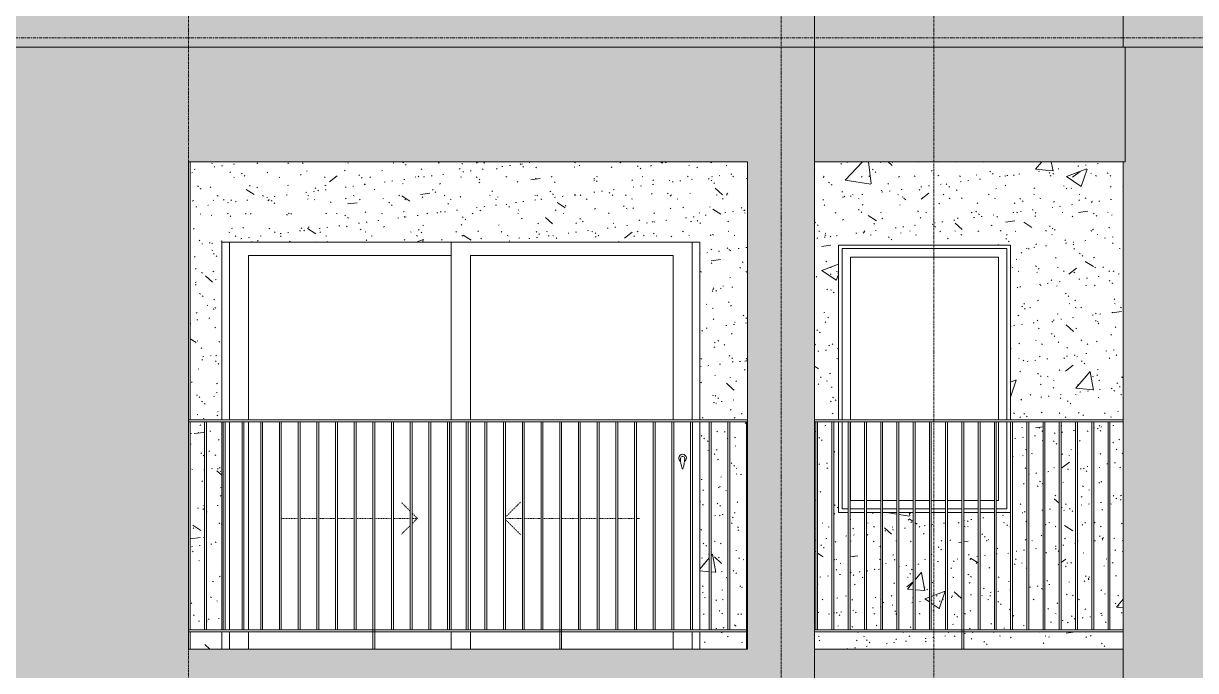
# Model space of a CAD drawing. Header units: millimetres. Extents: x 9199 to 175431, y -4466 to 35300.
# Drawn here: x 131839 to 137970, y 19288 to 22675 of the extents above; entities that cross this region are included whole.
import ezdxf

# ---------------------------------------------------------------- set-up
doc = ezdxf.new("R2010")
doc.units = ezdxf.units.MM
for name, pattern in [('Centre', [31.75, 6.35, -4.7625, 15.875, -4.7625]), ('Dash', [6, 3, -3]), ('Grid Line', [22.225, 12.7, -3.175, 3.175, -3.175])]:
    doc.linetypes.add(name, pattern=pattern)
for name, color, linetype, lineweight in [('0-2', 250, 'Continuous', 5), ('A-DOOR', 31, 'Continuous', 9), ('A-DOOR-FRAM', 31, 'Continuous', 9), ('A-DOOR-HDLN', 31, 'Dash', 18), ('A-FLOR-HRAL', 11, 'Continuous', 9), ('A-FLOR-HRAL-1', 253, 'Continuous', 9), ('A-FLOR-LEVL-2', 51, 'Centre', 9), ('A-GLAZ-1', 253, 'Continuous', 9), ('A-GLAZ-2', 7, 'Continuous', 9), ('A-WALL', 113, 'Continuous', 9), ('A-WALL-PATT-1', 9, 'Continuous', 9), ('A-WALL-PATT-2', 111, 'Continuous', 5), ('I-WALL', 2, 'Continuous', 9), ('I-WALL-1', 7, 'Continuous', 9), ('S-GRID-1', 1, 'Grid Line', 9)]:
    doc.layers.add(name, color=color, linetype=linetype, lineweight=lineweight)
pattern_1 = [(50, (-51555.6, 1200), (1093.104, -95.634), [114.3, -1257.3]), (355, (-51555.6, 1200), (-211.46, 1146.34), [91.44, -1005.84]), (100.451, (-51464.5, 1192), (881.656, 1050.7), [97.14, -1068.54]), (46.184, (-51555.6, 1504.8), (1626.475, -252.26), [171.45, -1885.95]), (96.636, (-51420, 1483.8), (1424.42, 1484.57), [145.71, -1602.81]), (351.184, (-51555.6, 1504.8), (1424.43, 1484.55), [137.16, -1508.76]), (21, (-51403.2, 1428.6), (909.686, -613.59), [114.3, -1257.3]), (326, (-51403.2, 1428.6), (370.81, 1105.13), [91.44, -1005.84]), (71.451, (-51327.4, 1377.5), (1280.503, 491.53), [97.14, -1068.54]), (37.5, (-51555.58, 1200), (18.531, 507.33), [50.292, -943.356, 50.292, -970.788, -1009.65]), (37.5, (-51555.58, 1200), (18.531, 507.33), [-2014.728, 50.292, -959.358]), (7.5, (-51555.6, 1200), (400.918, 601.084), [50.292, -531.876, 50.292, -920.496, -384.81]), (7.5, (-51555.6, 1200), (400.918, 601.084), [-1552.956, 50.292, -334.518]), (327.5, (-51895.43, 1200), (813.545, -34.374), [50.292, -330.708, 50.292, -1138.428, -1577.34]), (327.5, (-51895.43, 1200), (813.545, -34.374), [-1569.72, 50.292, -1527.048]), (317.5, (-52047.8, 1200), (888.775, 152.56), [50.292, -445.008, 50.292, -739.14, -1120.14]), (317.5, (-52047.8, 1200), (888.775, 152.56), [-1284.73, 50.29, -1069.85])]
pattern_2 = [(37.5, (-51555.58, 1200), (-4.79953, 146.8239), [5.029, -110.795, 5.029, -124.511, -123.825]), (37.5, (-51555.58, 1200), (-4.79953, 146.8239), [-245.364, 5.029, -118.796]), (7.5, (-51555.58, 1200), (134.8574, 215.0472), [5.029, -57.455, 5.029, -99.365, -40.005]), (7.5, (-51555.58, 1200), (134.8574, 215.0472), [-166.878, 5.029, -34.976]), (327.5, (-51649.3, 1200), (237.29776, 0.4316), [5.029, -33.071, 5.029, -132.131, -179.07]), (327.5, (-51649.3, 1200), (237.29776, 0.4316), [-175.26, 5.029, -174.041]), (317.5, (-51649.3, 1200), (229.067, 66.8792), [5.029, -14.021, 5.029, -84.887, -102.87]), (317.5, (-51649.3, 1200), (229.067, 66.8792), [-108.966, 5.029, -97.841])]

# ---------------------------------------------------------------- blocks, each defined once
blk = doc.blocks.new('M_Fixed - 900 x 1400-901190-TKCS_MẶT ĐỨNG HƯỚNG TÂY')
at = {"layer": 'A-GLAZ-2'}
for p, q in [((-69617.9, 7000), (-69617.9, 7896)), ((-69617.9, 7896), (-68755.9, 7896)), ((-69573.9, 7000), (-69573.9, 7852)), ((-69573.9, 7852), (-68799.9, 7852)), ((-68799.9, 7852), (-68799.9, 7000)), ((-68755.9, 7896), (-68755.9, 7000)), ((-69617.9, 6534), (-69617.9, 6990)), ((-69573.9, 6578), (-69573.9, 6990)), ((-68799.9, 6990), (-68799.9, 6578)), ((-68755.9, 6990), (-68755.9, 6534)), ((-69500.5, 6578), (-69573.9, 6578)), ((-69415.6, 6578), (-69490.5, 6578)), ((-69330.7, 6578), (-69405.6, 6578)), ((-69245.7, 6578), (-69320.7, 6578)), ((-69160.8, 6578), (-69235.7, 6578)), ((-69075.8, 6578), (-69150.8, 6578)), ((-68990.9, 6578), (-69065.8, 6578)), ((-68906, 6578), (-68980.9, 6578)), ((-68821, 6578), (-68896, 6578)), ((-68799.9, 6578), (-68811, 6578)), ((-69585.5, 6534), (-69617.9, 6534)), ((-69500.5, 6534), (-69575.5, 6534)), ((-69415.6, 6534), (-69490.5, 6534)), ((-69330.7, 6534), (-69405.6, 6534)), ((-69245.7, 6534), (-69320.7, 6534)), ((-69160.8, 6534), (-69235.7, 6534)), ((-69075.8, 6534), (-69150.8, 6534)), ((-68990.9, 6534), (-69065.8, 6534)), ((-68906, 6534), (-68980.9, 6534)), ((-68821, 6534), (-68896, 6534)), ((-68755.9, 6534), (-68811, 6534))]:
    blk.add_line(p, q, dxfattribs=at)
blk = doc.blocks.new('Railing - 10mm-901206-TKCS_MẶT ĐỨNG HƯỚNG TÂY')
at = {"layer": 'A-FLOR-HRAL-1'}
for p, q in [((-68226.4, 5900), (-68226.4, 6990)), ((-68216.4, 5900), (-68216.4, 6990))]:
    blk.add_line(p, q, dxfattribs=at)
blk = doc.blocks.new('Railing - 50 x 10mm-901224-TKCS_MẶT ĐỨNG HƯỚNG TÂY')
at = {"layer": 'A-FLOR-HRAL-1'}
for p, q in [((-68990.9, 5800), (-68990.9, 6990)), ((-68980.9, 6990), (-68990.9, 6990)), ((-68980.9, 5800), (-68980.9, 6990))]:
    blk.add_line(p, q, dxfattribs=at)
blk = doc.blocks.new('Railing - Railing-V192-TKCS_MẶT ĐỨNG HƯỚNG TÂY')
at = {"layer": 'A-FLOR-HRAL-1'}
for p, q in [((-45161.9, 22900), (-43546.9, 22900)), ((-43546.9, 22890), (-45161.9, 22890))]:
    blk.add_line(p, q, dxfattribs=at)
for name, p in [('Railing - 10mm-901206-TKCS_MẶT ĐỨNG HƯỚNG TÂY', (23071.1, 17000)), ('Railing - 10mm-901206-TKCS_MẶT ĐỨNG HƯỚNG TÂY', (23156, 17000)), ('Railing - 10mm-901206-TKCS_MẶT ĐỨNG HƯỚNG TÂY', (23241, 17000)), ('Railing - 10mm-901206-TKCS_MẶT ĐỨNG HƯỚNG TÂY', (23325.9, 17000)), ('Railing - 10mm-901206-TKCS_MẶT ĐỨNG HƯỚNG TÂY', (23410.8, 17000)), ('Railing - 10mm-901206-TKCS_MẶT ĐỨNG HƯỚNG TÂY', (23495.8, 17000)), ('Railing - 10mm-901206-TKCS_MẶT ĐỨNG HƯỚNG TÂY', (23580.7, 17000)), ('Railing - 10mm-901206-TKCS_MẶT ĐỨNG HƯỚNG TÂY', (23665.7, 17000)), ('Railing - 10mm-901206-TKCS_MẶT ĐỨNG HƯỚNG TÂY', (23750.6, 17000)), ('Railing - 50 x 10mm-901224-TKCS_MẶT ĐỨNG HƯỚNG TÂY', (24600, 17000)), ('Railing - 10mm-901206-TKCS_MẶT ĐỨNG HƯỚNG TÂY', (23920.5, 17000)), ('Railing - 10mm-901206-TKCS_MẶT ĐỨNG HƯỚNG TÂY', (24005.4, 17000)), ('Railing - 10mm-901206-TKCS_MẶT ĐỨNG HƯỚNG TÂY', (24090.4, 17000)), ('Railing - 10mm-901206-TKCS_MẶT ĐỨNG HƯỚNG TÂY', (24175.3, 17000)), ('Railing - 10mm-901206-TKCS_MẶT ĐỨNG HƯỚNG TÂY', (24260.2, 17000)), ('Railing - 10mm-901206-TKCS_MẶT ĐỨNG HƯỚNG TÂY', (24345.2, 17000)), ('Railing - 10mm-901206-TKCS_MẶT ĐỨNG HƯỚNG TÂY', (24430.1, 17000)), ('Railing - 10mm-901206-TKCS_MẶT ĐỨNG HƯỚNG TÂY', (24515.1, 17000)), ('Railing - 10mm-901206-TKCS_MẶT ĐỨNG HƯỚNG TÂY', (24600, 17000))]:
    blk.add_blockref(name, p)
blk = doc.blocks.new('Top Rail Type - Top Rail_Internal_-V193-TKCS_MẶT ĐỨNG HƯỚNG TÂY')
at = {"layer": 'A-FLOR-HRAL-1'}
for p, q in [((-43546.9, 24000), (-45161.9, 24000)), ((-43546.9, 23990), (-45161.9, 23990))]:
    blk.add_line(p, q, dxfattribs=at)
blk = doc.blocks.new('NCV_TKTC_TANG 6 - 8_rvt-6-TKCS_MẶT ĐỨNG HƯỚNG TÂY')
at = {"layer": 'A-WALL-PATT-1'}
h = blk.add_hatch(dxfattribs=at)
h.set_pattern_fill('FP_19', color=256, style=0, pattern_type=2)
h.set_pattern_definition(pattern_1)
h.paths.add_polyline_path([(-48416.1, 19400), (-48262.4, 19400), (-48262.4, 19490), (-48426.9, 19490), (-48426.9, 19400)])
h.paths.add_polyline_path([(-45762.4, 19400), (-45516.9, 19400), (-45516.9, 19490), (-45762.4, 19490)])
h.paths.add_polyline_path([(-48262.4, 19500), (-48262.4, 20590), (-48341.8, 20590), (-48341.8, 19500)])
h.paths.add_polyline_path([(-48426.9, 19500), (-48351.8, 19500), (-48351.8, 20590), (-48426.9, 20590), (-48426.9, 19868.3)])
h.paths.add_polyline_path([(-45516.9, 19500), (-45516.9, 20590), (-45604.7, 20590), (-45604.7, 19500)])
h.paths.add_polyline_path([(-45762.4, 19500), (-45712.4, 19500), (-45712.4, 20590), (-45762.4, 20590), (-45762.4, 19579.4)])
h.paths.add_polyline_path([(-45702.4, 19500), (-45614.7, 19500), (-45614.7, 20590), (-45702.4, 20590), (-45702.4, 19536.5)])
h.paths.add_polyline_path([(-45511.5, 20590), (-45511.5, 21950), (-48426.9, 21950), (-48426.9, 20600), (-48262.4, 20600), (-48262.4, 21530), (-45762.4, 21530), (-45762.4, 20600), (-45511.9, 20600), (-45511.9, 20590)])
h = blk.add_hatch(dxfattribs=at)
h.set_pattern_fill('FP_20', color=256, style=0, pattern_type=2)
h.set_pattern_definition(pattern_2)
h.paths.add_polyline_path([(-48416.1, 19400), (-48262.4, 19400), (-48262.4, 19490), (-48426.9, 19490), (-48426.9, 19400)])
h.paths.add_polyline_path([(-45762.4, 19400), (-45516.9, 19400), (-45516.9, 19490), (-45762.4, 19490)])
h.paths.add_polyline_path([(-48262.4, 19500), (-48262.4, 20590), (-48341.8, 20590), (-48341.8, 19500)])
h.paths.add_polyline_path([(-48426.9, 19500), (-48351.8, 19500), (-48351.8, 20590), (-48426.9, 20590), (-48426.9, 19868.3)])
h.paths.add_polyline_path([(-45516.9, 19500), (-45516.9, 20590), (-45604.7, 20590), (-45604.7, 19500)])
h.paths.add_polyline_path([(-45762.4, 19500), (-45712.4, 19500), (-45712.4, 20590), (-45762.4, 20590), (-45762.4, 19579.4)])
h.paths.add_polyline_path([(-45702.4, 19500), (-45614.7, 19500), (-45614.7, 20590), (-45702.4, 20590), (-45702.4, 19536.5)])
h.paths.add_polyline_path([(-45511.5, 20590), (-45511.5, 21950), (-48426.9, 21950), (-48426.9, 20600), (-48262.4, 20600), (-48262.4, 21530), (-45762.4, 21530), (-45762.4, 20600), (-45511.9, 20600), (-45511.9, 20590)])
h = blk.add_hatch(dxfattribs=at)
h.set_pattern_fill('FP_19', color=256, style=0, pattern_type=2)
h.set_pattern_definition(pattern_1)
h.paths.add_polyline_path([(-44781.9, 19400), (-44390.9, 19400), (-44390.9, 19490), (-45161.9, 19490), (-45161.9, 19400), (-44975.9, 19400)])
h.paths.add_polyline_path([(-43586, 19400), (-43546.9, 19400), (-43546.9, 19490), (-44380.9, 19490), (-44380.9, 19400), (-43649.2, 19400)])
h.paths.add_polyline_path([(-43626.4, 19500), (-43626.4, 20590), (-43701.4, 20590), (-43701.4, 19500)])
h.paths.add_polyline_path([(-45145.4, 19500), (-45070.4, 19500), (-45070.4, 20590), (-45145.4, 20590), (-45145.4, 19550.5)])
h.paths.add_polyline_path([(-45155.4, 19500), (-45155.4, 20590), (-45161.9, 20590), (-45161.9, 19500)])
h.paths.add_polyline_path([(-43616.4, 19500), (-43546.9, 19500), (-43546.9, 20590), (-43616.4, 20590), (-43616.4, 19516.8)])
h.paths.add_polyline_path([(-44858.6, 19500), (-44815.6, 19500), (-44815.6, 20115), (-44890.5, 20115), (-44890.5, 19500)])
h.paths.add_polyline_path([(-44975.5, 19500), (-44900.5, 19500), (-44900.5, 20115), (-44975.5, 20115), (-44975.5, 19868.3)])
h.paths.add_polyline_path([(-44985.5, 19500), (-44985.5, 20115), (-45036.9, 20115), (-45036.9, 20590), (-45060.4, 20590), (-45060.4, 19500)])
h.paths.add_polyline_path([(-44781.9, 19500), (-44730.7, 19500), (-44730.7, 20115), (-44805.6, 20115), (-44805.6, 19500)])
h.paths.add_polyline_path([(-44720.7, 19500), (-44645.7, 19500), (-44645.7, 20115), (-44720.7, 20115), (-44720.7, 19617.5)])
h.paths.add_polyline_path([(-44635.7, 19500), (-44560.8, 19500), (-44560.8, 20115), (-44635.7, 20115), (-44635.7, 19689.9)])
h.paths.add_polyline_path([(-44475.8, 19500), (-44475.8, 20115), (-44550.8, 20115), (-44550.8, 19500)])
h.paths.add_polyline_path([(-44465.8, 19500), (-44390.9, 19500), (-44390.9, 20115), (-44465.8, 20115), (-44465.8, 19834.7)])
h.paths.add_polyline_path([(-44380.9, 19500), (-44306, 19500), (-44306, 20115), (-44380.9, 20115), (-44380.9, 19868.3)])
h.paths.add_polyline_path([(-44296, 19500), (-44221, 19500), (-44221, 20115), (-44296, 20115), (-44296, 19868.3)])
h.paths.add_polyline_path([(-44211, 19500), (-44136.1, 19500), (-44136.9, 20115), (-44211, 20115), (-44211, 19868.3)])
h.paths.add_polyline_path([(-44126.1, 19500), (-44051.1, 19500), (-44051.1, 20590), (-44126.1, 20590), (-44126.1, 19868.3)])
h.paths.add_polyline_path([(-44041.1, 19500), (-43966.2, 19500), (-43966.2, 20590), (-44041.1, 20590), (-44041.1, 19868.3)])
h.paths.add_polyline_path([(-43881.3, 19500), (-43881.3, 20590), (-43956.2, 20590), (-43956.2, 19500)])
h.paths.add_polyline_path([(-43871.3, 19500), (-43796.3, 19500), (-43796.3, 20590), (-43871.3, 20590), (-43871.3, 19725.5)])
h.paths.add_polyline_path([(-43786.3, 19500), (-43711.4, 19500), (-43711.4, 20590), (-43786.3, 20590), (-43786.3, 19600.9)])
h.paths.add_polyline_path([(-45161.9, 20600), (-45036.9, 20600), (-45036.9, 21515), (-44136.9, 21515), (-44136.9, 20600), (-43546.9, 20600), (-43546.9, 21950), (-45161.9, 21950), (-45161.9, 20964.3)])
h = blk.add_hatch(dxfattribs=at)
h.set_pattern_fill('FP_20', color=256, style=0, pattern_type=2)
h.set_pattern_definition(pattern_2)
h.paths.add_polyline_path([(-44781.9, 19400), (-44390.9, 19400), (-44390.9, 19490), (-45161.9, 19490), (-45161.9, 19400), (-44975.9, 19400)])
h.paths.add_polyline_path([(-43586, 19400), (-43546.9, 19400), (-43546.9, 19490), (-44380.9, 19490), (-44380.9, 19400), (-43649.2, 19400)])
h.paths.add_polyline_path([(-43626.4, 19500), (-43626.4, 20590), (-43701.4, 20590), (-43701.4, 19500)])
h.paths.add_polyline_path([(-45145.4, 19500), (-45070.4, 19500), (-45070.4, 20590), (-45145.4, 20590), (-45145.4, 19550.5)])
h.paths.add_polyline_path([(-45155.4, 19500), (-45155.4, 20590), (-45161.9, 20590), (-45161.9, 19500)])
h.paths.add_polyline_path([(-43616.4, 19500), (-43546.9, 19500), (-43546.9, 20590), (-43616.4, 20590), (-43616.4, 19516.8)])
h.paths.add_polyline_path([(-44858.6, 19500), (-44815.6, 19500), (-44815.6, 20115), (-44890.5, 20115), (-44890.5, 19500)])
h.paths.add_polyline_path([(-44975.5, 19500), (-44900.5, 19500), (-44900.5, 20115), (-44975.5, 20115), (-44975.5, 19868.3)])
h.paths.add_polyline_path([(-44985.5, 19500), (-44985.5, 20115), (-45036.9, 20115), (-45036.9, 20590), (-45060.4, 20590), (-45060.4, 19500)])
h.paths.add_polyline_path([(-44781.9, 19500), (-44730.7, 19500), (-44730.7, 20115), (-44805.6, 20115), (-44805.6, 19500)])
h.paths.add_polyline_path([(-44720.7, 19500), (-44645.7, 19500), (-44645.7, 20115), (-44720.7, 20115), (-44720.7, 19617.5)])
h.paths.add_polyline_path([(-44635.7, 19500), (-44560.8, 19500), (-44560.8, 20115), (-44635.7, 20115), (-44635.7, 19689.9)])
h.paths.add_polyline_path([(-44475.8, 19500), (-44475.8, 20115), (-44550.8, 20115), (-44550.8, 19500)])
h.paths.add_polyline_path([(-44465.8, 19500), (-44390.9, 19500), (-44390.9, 20115), (-44465.8, 20115), (-44465.8, 19834.7)])
h.paths.add_polyline_path([(-44380.9, 19500), (-44306, 19500), (-44306, 20115), (-44380.9, 20115), (-44380.9, 19868.3)])
h.paths.add_polyline_path([(-44296, 19500), (-44221, 19500), (-44221, 20115), (-44296, 20115), (-44296, 19868.3)])
h.paths.add_polyline_path([(-44211, 19500), (-44136.1, 19500), (-44136.9, 20115), (-44211, 20115), (-44211, 19868.3)])
h.paths.add_polyline_path([(-44126.1, 19500), (-44051.1, 19500), (-44051.1, 20590), (-44126.1, 20590), (-44126.1, 19868.3)])
h.paths.add_polyline_path([(-44041.1, 19500), (-43966.2, 19500), (-43966.2, 20590), (-44041.1, 20590), (-44041.1, 19868.3)])
h.paths.add_polyline_path([(-43881.3, 19500), (-43881.3, 20590), (-43956.2, 20590), (-43956.2, 19500)])
h.paths.add_polyline_path([(-43871.3, 19500), (-43796.3, 19500), (-43796.3, 20590), (-43871.3, 20590), (-43871.3, 19725.5)])
h.paths.add_polyline_path([(-43786.3, 19500), (-43711.4, 19500), (-43711.4, 20590), (-43786.3, 20590), (-43786.3, 19600.9)])
h.paths.add_polyline_path([(-45161.9, 20600), (-45036.9, 20600), (-45036.9, 21515), (-44136.9, 21515), (-44136.9, 20600), (-43546.9, 20600), (-43546.9, 21950), (-45161.9, 21950), (-45161.9, 20964.3)])
at = {"layer": 'I-WALL-1'}
for p, q in [((-48426.9, 21950), (-48426.9, 20600)), ((-48262.4, 20600), (-48262.4, 21530)), ((-48262.4, 21530), (-45762.4, 21530)), ((-45762.4, 21530), (-45762.4, 20600)), ((-45036.9, 20600), (-45036.9, 21515)), ((-45036.9, 21515), (-44136.9, 21515)), ((-44136.9, 21515), (-44136.9, 20600)), ((-48426.9, 20590), (-48426.9, 19500)), ((-48262.4, 19500), (-48262.4, 20590)), ((-45762.4, 20590), (-45762.4, 19500)), ((-45036.9, 20115), (-45036.9, 20590)), ((-44136.9, 20590), (-44136.9, 20115)), ((-44985.5, 20115), (-45036.9, 20115)), ((-44900.5, 20115), (-44975.5, 20115)), ((-44815.6, 20115), (-44890.5, 20115)), ((-44730.7, 20115), (-44805.6, 20115)), ((-44645.7, 20115), (-44720.7, 20115)), ((-44560.8, 20115), (-44635.7, 20115)), ((-44475.8, 20115), (-44550.8, 20115)), ((-44390.9, 20115), (-44465.8, 20115)), ((-44306, 20115), (-44380.9, 20115)), ((-44221, 20115), (-44296, 20115)), ((-44136.9, 20115), (-44211, 20115)), ((-48426.9, 19490), (-48426.9, 19400)), ((-48262.4, 19400), (-48262.4, 19490)), ((-45762.4, 19490), (-45762.4, 19400))]:
    blk.add_line(p, q, dxfattribs=at)
at = {"layer": 'A-FLOR-HRAL-1'}
for name in ['Top Rail Type - Top Rail_Internal_-V193-TKCS_MẶT ĐỨNG HƯỚNG TÂY', 'Railing - Railing-V192-TKCS_MẶT ĐỨNG HƯỚNG TÂY']:
    blk.add_blockref(name, (0, -3400), dxfattribs=at)
at = {"layer": 'A-GLAZ-1'}
blk.add_blockref('M_Fixed - 900 x 1400-901190-TKCS_MẶT ĐỨNG HƯỚNG TÂY', (24600, 13600), dxfattribs=at)
blk = doc.blocks.new('Railing - 10mm-1251313-TKCS_MẶT ĐỨNG HƯỚNG TÂY')
at = {"layer": 'A-FLOR-HRAL'}
for p, q in [((-70214.4, 2500), (-70214.4, 3590)), ((-70204.4, 2500), (-70204.4, 3590))]:
    blk.add_line(p, q, dxfattribs=at)
blk = doc.blocks.new('Railing - 50 x 10mm-V205-TKCS_MẶT ĐỨNG HƯỚNG TÂY')
at = {"layer": 'A-FLOR-HRAL'}
for p, q in [((-71091.4, 5800), (-71091.4, 6990)), ((-71081.4, 6990), (-71091.4, 6990)), ((-71081.4, 5800), (-71081.4, 6990))]:
    blk.add_line(p, q, dxfattribs=at)
blk = doc.blocks.new('Railing - 50 x 10mm-V231-TKCS_MẶT ĐỨNG HƯỚNG TÂY')
at = {"layer": 'A-FLOR-HRAL'}
for p in [(-61916.9, 16000), (-61911.5, 17190)]:
    blk.add_line(p, (-61916.9, 17190), dxfattribs=at)
blk = doc.blocks.new('Railing - Railing-3821863-TKCS_MẶT ĐỨNG HƯỚNG TÂY')
at = {"layer": 'A-FLOR-HRAL'}
for p, q in [((-48436.9, 19500), (-45511.9, 19500)), ((-45511.9, 19500), (-45511.9, 19490)), ((-45511.9, 19490), (-48436.9, 19490))]:
    blk.add_line(p, q, dxfattribs=at)
for name, p in [('Railing - 10mm-1251313-TKCS_MẶT ĐỨNG HƯỚNG TÂY', (21862.6, 17000)), ('Railing - 10mm-1251313-TKCS_MẶT ĐỨNG HƯỚNG TÂY', (21960.3, 17000)), ('Railing - 10mm-1251313-TKCS_MẶT ĐỨNG HƯỚNG TÂY', (22058.1, 17000)), ('Railing - 10mm-1251313-TKCS_MẶT ĐỨNG HƯỚNG TÂY', (22155.9, 17000)), ('Railing - 10mm-1251313-TKCS_MẶT ĐỨNG HƯỚNG TÂY', (22253.6, 17000)), ('Railing - 10mm-1251313-TKCS_MẶT ĐỨNG HƯỚNG TÂY', (22351.4, 17000)), ('Railing - 10mm-1251313-TKCS_MẶT ĐỨNG HƯỚNG TÂY', (22449.1, 17000)), ('Railing - 10mm-1251313-TKCS_MẶT ĐỨNG HƯỚNG TÂY', (22546.9, 17000)), ('Railing - 10mm-1251313-TKCS_MẶT ĐỨNG HƯỚNG TÂY', (22644.6, 17000)), ('Railing - 50 x 10mm-V205-TKCS_MẶT ĐỨNG HƯỚNG TÂY', (23619.4, 13600)), ('Railing - 10mm-1251313-TKCS_MẶT ĐỨNG HƯỚNG TÂY', (22840.1, 17000)), ('Railing - 10mm-1251313-TKCS_MẶT ĐỨNG HƯỚNG TÂY', (22937.9, 17000)), ('Railing - 10mm-1251313-TKCS_MẶT ĐỨNG HƯỚNG TÂY', (23035.6, 17000)), ('Railing - 10mm-1251313-TKCS_MẶT ĐỨNG HƯỚNG TÂY', (23133.4, 17000)), ('Railing - 10mm-1251313-TKCS_MẶT ĐỨNG HƯỚNG TÂY', (23231.1, 17000)), ('Railing - 10mm-1251313-TKCS_MẶT ĐỨNG HƯỚNG TÂY', (23328.9, 17000)), ('Railing - 10mm-1251313-TKCS_MẶT ĐỨNG HƯỚNG TÂY', (23426.6, 17000)), ('Railing - 10mm-1251313-TKCS_MẶT ĐỨNG HƯỚNG TÂY', (23524.4, 17000)), ('Railing - 10mm-1251313-TKCS_MẶT ĐỨNG HƯỚNG TÂY', (23622.2, 17000)), ('Railing - 50 x 10mm-V205-TKCS_MẶT ĐỨNG HƯỚNG TÂY', (24596.9, 13600)), ('Railing - 10mm-1251313-TKCS_MẶT ĐỨNG HƯỚNG TÂY', (23817.7, 17000)), ('Railing - 10mm-1251313-TKCS_MẶT ĐỨNG HƯỚNG TÂY', (23915.4, 17000)), ('Railing - 10mm-1251313-TKCS_MẶT ĐỨNG HƯỚNG TÂY', (24013.2, 17000)), ('Railing - 10mm-1251313-TKCS_MẶT ĐỨNG HƯỚNG TÂY', (24110.9, 17000)), ('Railing - 10mm-1251313-TKCS_MẶT ĐỨNG HƯỚNG TÂY', (24208.7, 17000)), ('Railing - 10mm-1251313-TKCS_MẶT ĐỨNG HƯỚNG TÂY', (24306.4, 17000)), ('Railing - 10mm-1251313-TKCS_MẶT ĐỨNG HƯỚNG TÂY', (24404.2, 17000)), ('Railing - 10mm-1251313-TKCS_MẶT ĐỨNG HƯỚNG TÂY', (24501.9, 17000)), ('Railing - 10mm-1251313-TKCS_MẶT ĐỨNG HƯỚNG TÂY', (24599.7, 17000)), ('Railing - 50 x 10mm-V231-TKCS_MẶT ĐỨNG HƯỚNG TÂY', (16400, 3400))]:
    blk.add_blockref(name, p)
blk = doc.blocks.new('Top Rail Type - Top Rail_Internal_-3821866-TKCS_MẶT ĐỨNG HƯỚNG TÂY')
at = {"layer": 'A-FLOR-HRAL'}
for p, q in [((-45511.9, 20600), (-48436.9, 20600)), ((-45511.9, 20590), (-48436.9, 20590)), ((-45511.9, 20600), (-45511.9, 20590))]:
    blk.add_line(p, q, dxfattribs=at)
blk = doc.blocks.new('DEG_02-DEG_03 - DEG_02-2500x2400mm-CỬA ĐI 02 CÁNH TRƯỢT-V212-TKCS_MẶT ĐỨNG HƯỚNG TÂY')
at = {"layer": 'A-DOOR'}
for p, q in [((-47061.9, 7000), (-47061.9, 7930)), ((-45801.9, 7930), (-45801.9, 7000)), ((-48121.9, 7860), (-48121.9, 7000)), ((-48121.9, 7860), (-47061.9, 7860)), ((-46961.9, 7860), (-46961.9, 7000)), ((-46961.9, 7860), (-45901.9, 7860)), ((-45901.9, 7000), (-45901.9, 7860)), ((-48121.9, 6990), (-48121.9, 5900)), ((-47061.9, 5900), (-47061.9, 6990)), ((-46961.9, 6990), (-46961.9, 5900)), ((-48121.9, 5890), (-48121.9, 5800)), ((-47061.9, 5800), (-47061.9, 5890)), ((-46961.9, 5890), (-46961.9, 5800)), ((-45901.9, 5800), (-45901.9, 5890)), ((-45801.9, 5890), (-45801.9, 5800))]:
    blk.add_line(p, q, dxfattribs=at)
at = {"layer": 'A-DOOR', "flags": 128}
blk.add_lwpolyline([(-45850.4, 6808.7), (-45850.4, 6808.7), (-45850.4, 6808.7), (-45850.5, 6808.7), (-45850.5, 6808.7), (-45850.5, 6808.7), (-45850.5, 6808.7), (-45850.5, 6808.7), (-45850.5, 6808.7), (-45850.6, 6808.7), (-45850.6, 6808.7), (-45850.6, 6808.7), (-45850.6, 6808.7), (-45850.7, 6808.7), (-45850.7, 6808.7), (-45850.7, 6808.7), (-45850.8, 6808.7), (-45850.8, 6808.7), (-45850.8, 6808.7), (-45850.9, 6808.7), (-45850.9, 6808.7), (-45851, 6808.7), (-45851, 6808.7), (-45851.1, 6808.7), (-45851.1, 6808.7), (-45851.2, 6808.7), (-45851.2, 6808.7), (-45851.3, 6808.7), (-45851.3, 6808.7), (-45851.4, 6808.7), (-45851.4, 6808.7), (-45851.5, 6808.7), (-45851.6, 6808.7), (-45851.6, 6808.7), (-45851.7, 6808.7), (-45851.7, 6808.7), (-45851.8, 6808.7), (-45851.9, 6808.7), (-45851.9, 6808.7), (-45852, 6808.7), (-45852, 6808.7), (-45852.1, 6808.7), (-45852.2, 6808.7), (-45852.2, 6808.7), (-45852.3, 6808.7), (-45852.3, 6808.7), (-45852.4, 6808.7), (-45852.4, 6808.7), (-45852.5, 6808.7), (-45852.6, 6808.7), (-45852.6, 6808.7), (-45852.7, 6808.7), (-45852.7, 6808.7), (-45852.8, 6808.7), (-45852.8, 6808.7), (-45852.9, 6808.7), (-45852.9, 6808.7), (-45853, 6808.7), (-45853, 6808.7), (-45853, 6808.7), (-45853.1, 6808.7), (-45853.1, 6808.7), (-45853.2, 6808.7), (-45853.2, 6808.7), (-45853.2, 6808.7), (-45853.3, 6808.7), (-45853.3, 6808.7), (-45853.3, 6808.7), (-45853.3, 6808.7), (-45853.3, 6808.7), (-45853.4, 6808.7), (-45853.4, 6808.7), (-45853.4, 6808.7), (-45853.4, 6808.7), (-45853.4, 6808.7), (-45853.4, 6808.7), (-45853.4, 6808.7)], dxfattribs=at)
at = {"layer": 'A-DOOR'}
for centre, radius, start, end in [((-45851.9, 6800), 20, 0, 180), ((-45853.4, 6799.2), 9.45, 90, 180), ((-45850.4, 6799.2), 9.45, 0, 90), ((-45851.9, 6800), 20, 180, 240), ((-45698.1, 6799.2), 164.8, 180, 199.13397), ((-45851.6, 6746), 2.34, 199.13397, 261.03098), ((-45852.3, 6746), 2.34, 278.96902, 340.86603), ((-46005.7, 6799.2), 164.8, 340.86603, 0), ((-45851.9, 6800), 20, 300, 0)]:
    blk.add_arc(centre, radius, start, end, dxfattribs=at)
at = {"layer": 'A-DOOR-FRAM'}
for p, q in [((-48261.9, 7930), (-48261.9, 7000)), ((-48221.9, 7000), (-48221.9, 7930)), ((-45801.9, 7000), (-45801.9, 7930)), ((-48261.9, 6990), (-48261.9, 5900)), ((-48221.9, 5900), (-48221.9, 6990)), ((-48261.9, 5890), (-48261.9, 5800)), ((-48221.9, 5800), (-48221.9, 5890)), ((-45801.9, 5800), (-45801.9, 5890))]:
    blk.add_line(p, q, dxfattribs=at)
at = {"layer": 'A-DOOR-HDLN'}
for p, q in [((-47276.5, 6521.5), (-47324, 6569.1)), ((-46777.7, 6491.2), (-46699.8, 6569.1)), ((-47239.2, 6484.2), (-47266.5, 6511.5)), ((-47949.2, 6484.2), (-47863, 6484.2)), ((-47853, 6484.2), (-47765.3, 6484.2)), ((-47755.3, 6484.2), (-47667.5, 6484.2)), ((-47657.5, 6484.2), (-47569.8, 6484.2)), ((-47559.8, 6484.2), (-47472, 6484.2)), ((-47462, 6484.2), (-47374.3, 6484.2)), ((-47364.3, 6484.2), (-47276.5, 6484.2)), ((-47276.5, 6446.9), (-47324, 6399.4)), ((-47239.2, 6484.2), (-47266.5, 6456.9)), ((-47266.5, 6484.2), (-47239.2, 6484.2)), ((-46690, 6484.2), (-46777.7, 6484.2)), ((-46777.7, 6477.3), (-46699.8, 6399.4)), ((-46592.2, 6484.2), (-46680, 6484.2)), ((-46494.5, 6484.2), (-46582.2, 6484.2)), ((-46396.7, 6484.2), (-46484.5, 6484.2)), ((-46299, 6484.2), (-46386.7, 6484.2)), ((-46201.2, 6484.2), (-46289, 6484.2)), ((-46103.5, 6484.2), (-46191.2, 6484.2)), ((-46074.7, 6484.2), (-46093.5, 6484.2))]:
    blk.add_line(p, q, dxfattribs=at)

msp = doc.modelspace()

# ---------------------------------------------------------------- hatches: boundary and pattern name
at = {"layer": 'A-WALL-PATT-2'}
h = msp.add_hatch(color=256, dxfattribs=at)
h.paths.add_polyline_path([(129391.2, 22550), (132496.2, 22550), (132496.2, 25950), (129401.2, 25950), (129401.2, 25350), (129391.2, 25350), (129391.2, 23156.3)])
h.paths.add_polyline_path([(131502.9, 23600), (130102.9, 23600), (130102.9, 25000), (131502.9, 25000), (131502.9, 23619.1)])
h = msp.add_hatch(color=256, dxfattribs=at)
h.paths.add_polyline_path([(135976.2, 22550), (135976.2, 25950), (132496.2, 25950), (132496.2, 22550), (135298.1, 22550)])
h.paths.add_polyline_path([(133181.7, 22800), (132701.2, 22800), (132701.2, 25350), (135626.7, 25350), (135626.7, 22800), (134239.9, 22800)])
h = msp.add_hatch(color=256, dxfattribs=at)
h.paths.add_polyline_path([(137591.2, 22550), (140695.8, 22550), (140695.8, 25950), (137601.2, 25950), (137601.2, 25350), (137591.2, 25350), (137591.2, 23156.3)])
h.paths.add_polyline_path([(139700.8, 23600), (138300.8, 23600), (138300.8, 25000), (139700.8, 25000), (139700.8, 23619.1)])
for points in [[(136356.3, 22550), (137591.2, 22550), (137591.2, 22800), (135976.2, 22800), (135976.2, 22550)], [(137601.2, 21950), (137601.2, 22550), (135976.2, 22550), (135976.2, 21950), (136356.3, 21950)], [(136356.3, 19150), (137591.2, 19150), (137591.2, 19400), (135976.2, 19400), (135976.2, 19150)]]:
    msp.add_hatch(color=256, dxfattribs=at).paths.add_polyline_path(points)
h = msp.add_hatch(color=256, dxfattribs=at)
h.paths.add_polyline_path([(129391.2, 19150), (132496.2, 19150), (132496.2, 22550), (129401.2, 22550), (129401.2, 21950), (129391.2, 21950), (129391.2, 19868.3)])
h.paths.add_polyline_path([(130102.9, 20200), (130102.9, 21600), (131502.9, 21600), (131502.9, 20200), (130143.8, 20200)])
h = msp.add_hatch(color=256, dxfattribs=at)
h.paths.add_polyline_path([(135976.2, 19150), (135976.2, 22550), (132496.2, 22550), (132496.2, 19150), (135298.1, 19150)])
h.paths.add_polyline_path([(132701.2, 19400), (132701.2, 21950), (135626.7, 21950), (135626.7, 19400), (133181.7, 19400)])
h = msp.add_hatch(color=256, dxfattribs=at)
h.paths.add_polyline_path([(137591.2, 19150), (140695.8, 19150), (140695.8, 22550), (137601.2, 22550), (137601.2, 21950), (137591.2, 21950), (137591.2, 19868.3)])
h.paths.add_polyline_path([(139659.9, 20200), (138300.8, 20200), (138300.8, 21600), (139700.8, 21600), (139700.8, 20200)])

# ---------------------------------------------------------------- linework, layer by layer
at = {"layer": 'A-FLOR-LEVL-2'}
msp.add_line((96540.4, 22600), (171939.1, 22600), dxfattribs=at)
at = {"layer": 'A-WALL'}
for p, q in [((135976.2, 15750), (135976.2, 29350)), ((137591.2, 25350), (137591.2, 22550)), ((129391.2, 22550), (135976.2, 22550)), ((135976.2, 22550), (129401.2, 22550)), ((137591.2, 22550), (144100.8, 22550)), ((137601.2, 22550), (137601.2, 22550)), ((144100.8, 22550), (137601.2, 22550)), ((132701.2, 21950), (135626.7, 21950)), ((132701.2, 19400), (132701.2, 21950)), ((135626.7, 21950), (135626.7, 19400)), ((137591.2, 21950), (137591.2, 19150)), ((135626.7, 19400), (132701.2, 19400))]:
    msp.add_line(p, q, dxfattribs=at)
at = {"layer": 'I-WALL'}
for p, q in [((137591.2, 22550), (135976.2, 22550)), ((135976.2, 22550), (135976.2, 21950)), ((137601.2, 21950), (137601.2, 22550)), ((135976.2, 21950), (137601.2, 21950)), ((137591.2, 19400), (135976.2, 19400))]:
    msp.add_line(p, q, dxfattribs=at)
at = {"layer": 'S-GRID-1'}
for p, q in [((132701.2, 634.2), (132701.2, 30542.5)), ((135801.2, 2539.2), (135801.2, 30542.5)), ((136601.2, 634.2), (136601.2, 30542.5))]:
    msp.add_line(p, q, dxfattribs=at)

# ---------------------------------------------------------------- block references
at = {"layer": '0-2'}
msp.add_blockref('NCV_TKTC_TANG 6 - 8_rvt-6-TKCS_MẶT ĐỨNG HƯỚNG TÂY', (181138.2, 0), dxfattribs=at)
at = {"layer": 'A-DOOR'}
msp.add_blockref('DEG_02-DEG_03 - DEG_02-2500x2400mm-CỬA ĐI 02 CÁNH TRƯỢT-V212-TKCS_MẶT ĐỨNG HƯỚNG TÂY', (181138.2, 13600), dxfattribs=at)
at = {"layer": 'A-FLOR-HRAL'}
for name in ['Top Rail Type - Top Rail_Internal_-3821866-TKCS_MẶT ĐỨNG HƯỚNG TÂY', 'Railing - Railing-3821863-TKCS_MẶT ĐỨNG HƯỚNG TÂY']:
    msp.add_blockref(name, (181138.2, 0), dxfattribs=at)

doc.saveas('drawing.dxf')
